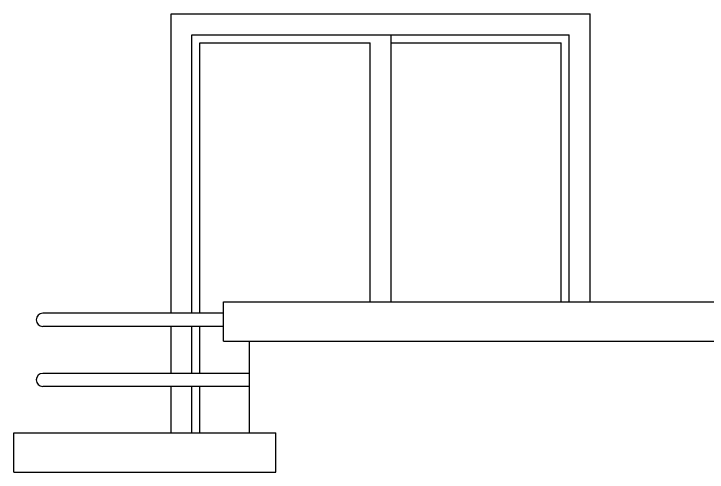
# Model space of a CAD drawing. Extents: x 32549 to 39694, y 7645 to 11950.
# Drawn here: x 34176.2 to 34440.8, y 8705.2 to 8880.2 of the extents above; entities that cross this region are included whole.
import ezdxf

# ---------------------------------------------------------------- set-up
doc = ezdxf.new("R2010")
doc.units = 0
doc.header["$LTSCALE"] = 80
doc.header["$MEASUREMENT"] = 0
for name, color, linetype in [('C2', 2, 'CONTINUOUS'), ('RAILING', 4, 'CONTINUOUS'), ('WINDOW', 6, 'CONTINUOUS')]:
    doc.layers.add(name, color=color, linetype=linetype)

msp = doc.modelspace()

# ---------------------------------------------------------------- linework, layer by layer
at = {"layer": 'C2'}
for p, q in [((34256.15, 8755.17), (34256.15, 8770.17)), ((34256.15, 8770.17), (34571.15, 8770.17)), ((34256.15, 8755.17), (34571.15, 8755.17)), ((34266.15, 8720.17), (34266.15, 8755.17)), ((34176.15, 8705.17), (34176.15, 8720.17)), ((34176.15, 8720.17), (34276.15, 8720.17)), ((34276.15, 8705.17), (34276.15, 8720.17)), ((34176.15, 8705.17), (34276.15, 8705.17))]:
    msp.add_line(p, q, dxfattribs=at)
at = {"layer": 'RAILING'}
for p, q in [((34256.15, 8765.84), (34187.17, 8765.84)), ((34256.15, 8760.84), (34187.17, 8760.84)), ((34266.15, 8742.89), (34187.17, 8742.89)), ((34266.15, 8737.89), (34187.17, 8737.89))]:
    msp.add_line(p, q, dxfattribs=at)
for centre in [(34187.17, 8763.34), (34187.17, 8740.39)]:
    msp.add_arc(centre, 2.5, 90, 270, dxfattribs=at)
at = {"layer": 'WINDOW'}
for p, q in [((34236.15, 8765.84), (34236.15, 8880.17)), ((34236.15, 8880.17), (34396.15, 8880.17)), ((34396.15, 8770.17), (34396.15, 8880.17)), ((34244.15, 8765.84), (34244.15, 8872.17)), ((34244.15, 8872.17), (34388.15, 8872.17)), ((34320.15, 8770.17), (34320.15, 8872.17)), ((34388.15, 8770.17), (34388.15, 8872.17)), ((34247.15, 8765.84), (34247.15, 8869.17)), ((34247.15, 8869.17), (34312.15, 8869.17)), ((34312.15, 8770.17), (34312.15, 8869.17)), ((34320.15, 8869.17), (34385.15, 8869.17)), ((34385.15, 8770.17), (34385.15, 8869.17)), ((34236.15, 8742.89), (34236.15, 8760.84)), ((34244.15, 8742.89), (34244.15, 8760.84)), ((34247.15, 8742.89), (34247.15, 8760.84)), ((34236.15, 8720.17), (34236.15, 8737.89)), ((34244.15, 8720.17), (34244.15, 8737.89)), ((34247.15, 8720.17), (34247.15, 8737.89))]:
    msp.add_line(p, q, dxfattribs=at)

doc.saveas('drawing.dxf')
